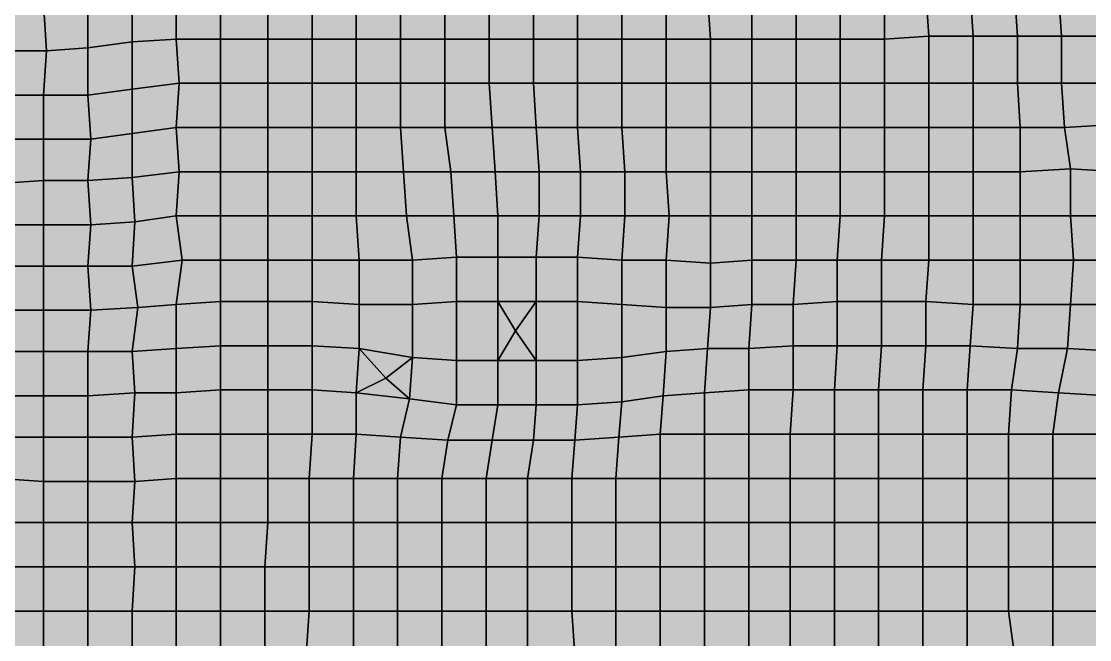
# Model space of a CAD drawing. Header units: metres. Extents: x -7480 to 79269, y -9100 to 45880.
# Drawn here: x 16690 to 23930, y 30386 to 34580 of the extents above; entities that cross this region are included whole.
import ezdxf

# ---------------------------------------------------------------- set-up
doc = ezdxf.new("R2010")
doc.units = ezdxf.units.M
for name, color, linetype in [('COLOR_1', 1, 'Continuous'), ('COLOR_181', 181, 'Continuous'), ('COLOR_3', 3, 'Continuous')]:
    doc.layers.add(name, color=color, linetype=linetype)

msp = doc.modelspace()

# ---------------------------------------------------------------- hatches: boundary and pattern name
at = {"layer": 'COLOR_1'}
for points in [[(16540, 33480), (16560, 33200), (16840, 33200), (16840, 33500)], [(16540, 32920), (16840, 32920), (16840, 33200), (16560, 33200)], [(16520, 32620), (16840, 32620), (16840, 32920), (16540, 32920)], [(16540, 31760), (16840, 31760), (16840, 32040), (16540, 32040)], [(16540, 31480), (16840, 31460), (16840, 31760), (16540, 31760)], [(16540, 31180), (16840, 31180), (16840, 31460), (16540, 31480)], [(16540, 30880), (16840, 30880), (16840, 31180), (16540, 31180)], [(16840, 30880), (17140, 30880), (17140, 31180), (16840, 31180)]]:
    msp.add_hatch(color=256, dxfattribs=at).paths.add_polyline_path(points)
at = {"layer": 'COLOR_181'}
for points in [[(17440, 34440), (17740, 34460), (17740, 34760), (17440, 34740)], [(17740, 34460), (18040, 34460), (18040, 34760), (17740, 34760)], [(18040, 34460), (18360, 34460), (18360, 34760), (18040, 34760)], [(18360, 34460), (18660, 34460), (18660, 34760), (18360, 34760)], [(18660, 34460), (18960, 34460), (18960, 34760), (18660, 34760)], [(18960, 34460), (19260, 34460), (19260, 34760), (18960, 34760)], [(19260, 34460), (19560, 34460), (19560, 34760), (19260, 34760)], [(19560, 34460), (19860, 34460), (19860, 34760), (19560, 34760)], [(19860, 34460), (20160, 34460), (20160, 34760), (19860, 34760)], [(20160, 34460), (20460, 34460), (20460, 34760), (20160, 34760)], [(20460, 34460), (20760, 34460), (20760, 34760), (20460, 34760)], [(20760, 34460), (21060, 34460), (21060, 34760), (20760, 34760)], [(21060, 34460), (21360, 34460), (21340, 34760), (21060, 34760)], [(21340, 34760), (21360, 34460), (21640, 34460), (21640, 34760)], [(21640, 34460), (21940, 34460), (21940, 34760), (21640, 34760)], [(21940, 34460), (22240, 34460), (22240, 34780), (21940, 34760)], [(22240, 34460), (22540, 34460), (22540, 34780), (22240, 34780)], [(22540, 34460), (22840, 34480), (22820, 34780), (22540, 34780)], [(22820, 34780), (22840, 34480), (23140, 34480), (23120, 34780)], [(23120, 34780), (23140, 34480), (23440, 34480), (23420, 34780)], [(23420, 34780), (23440, 34480), (23740, 34480), (23720, 34780)], [(23720, 34780), (23740, 34480), (24040, 34480), (24020, 34780)], [(16540, 34380), (16860, 34380), (16840, 34700), (16540, 34700)], [(16840, 34700), (16860, 34380), (17140, 34400), (17140, 34720)], [(17140, 34400), (17440, 34440), (17440, 34740), (17140, 34720)], [(22540, 34160), (22840, 34160), (22840, 34480), (22540, 34460)], [(22840, 34160), (23140, 34160), (23140, 34480), (22840, 34480)], [(23140, 34160), (23440, 34160), (23440, 34480), (23140, 34480)], [(23440, 34160), (23740, 34160), (23740, 34480), (23440, 34480)], [(23740, 34160), (24040, 34160), (24040, 34480), (23740, 34480)], [(16840, 34080), (17140, 34080), (17140, 34400), (16860, 34380)], [(17140, 34080), (17440, 34120), (17440, 34440), (17140, 34400)], [(17440, 34120), (17760, 34160), (17740, 34460), (17440, 34440)], [(17740, 34460), (17760, 34160), (18040, 34160), (18040, 34460)], [(18040, 34160), (18360, 34160), (18360, 34460), (18040, 34460)], [(18360, 34160), (18660, 34160), (18660, 34460), (18360, 34460)], [(18660, 34160), (18960, 34160), (18960, 34460), (18660, 34460)], [(18960, 34160), (19260, 34160), (19260, 34460), (18960, 34460)], [(19260, 34160), (19560, 34160), (19560, 34460), (19260, 34460)], [(19560, 34160), (19860, 34160), (19860, 34460), (19560, 34460)], [(19860, 34160), (20160, 34160), (20160, 34460), (19860, 34460)], [(20160, 34160), (20460, 34160), (20460, 34460), (20160, 34460)], [(20460, 34160), (20760, 34160), (20760, 34460), (20460, 34460)], [(20760, 34160), (21060, 34160), (21060, 34460), (20760, 34460)], [(21060, 34160), (21360, 34160), (21360, 34460), (21060, 34460)], [(21360, 34160), (21640, 34160), (21640, 34460), (21360, 34460)], [(21640, 34160), (21940, 34160), (21940, 34460), (21640, 34460)], [(21940, 34160), (22240, 34160), (22240, 34460), (21940, 34460)], [(22240, 34160), (22540, 34160), (22540, 34460), (22240, 34460)], [(16540, 34080), (16840, 34080), (16860, 34380), (16540, 34380)], [(17140, 34080), (17160, 33780), (17440, 33820), (17440, 34120)], [(17440, 33820), (17740, 33860), (17760, 34160), (17440, 34120)], [(17740, 33860), (18040, 33860), (18040, 34160), (17760, 34160)], [(18040, 33860), (18360, 33860), (18360, 34160), (18040, 34160)], [(18360, 33860), (18660, 33860), (18660, 34160), (18360, 34160)], [(18660, 33860), (18960, 33860), (18960, 34160), (18660, 34160)], [(18960, 33860), (19260, 33860), (19260, 34160), (18960, 34160)], [(19260, 33860), (19560, 33860), (19560, 34160), (19260, 34160)], [(19560, 33860), (19880, 33860), (19860, 34160), (19560, 34160)], [(19860, 34160), (19880, 33860), (20180, 33860), (20160, 34160)], [(20160, 34160), (20180, 33860), (20460, 33860), (20460, 34160)], [(20460, 33860), (20760, 33860), (20760, 34160), (20460, 34160)], [(20760, 33860), (21060, 33860), (21060, 34160), (20760, 34160)], [(21060, 33860), (21360, 33860), (21360, 34160), (21060, 34160)], [(21360, 33860), (21640, 33860), (21640, 34160), (21360, 34160)], [(21640, 33860), (21940, 33860), (21940, 34160), (21640, 34160)], [(21940, 33860), (22240, 33860), (22240, 34160), (21940, 34160)], [(22240, 33860), (22540, 33860), (22540, 34160), (22240, 34160)], [(22540, 33860), (22840, 33860), (22840, 34160), (22540, 34160)], [(22840, 33860), (23140, 33860), (23140, 34160), (22840, 34160)], [(23140, 33860), (23460, 33860), (23440, 34160), (23140, 34160)], [(23440, 34160), (23460, 33860), (23760, 33860), (23740, 34160)], [(23740, 34160), (23760, 33860), (24100, 33880), (24040, 34160)], [(16540, 33780), (16840, 33780), (16840, 34080), (16540, 34080)], [(16840, 33780), (17160, 33780), (17140, 34080), (16840, 34080)], [(17140, 33500), (17440, 33520), (17440, 33820), (17160, 33780)], [(17440, 33520), (17760, 33560), (17740, 33860), (17440, 33820)], [(17740, 33860), (17760, 33560), (18040, 33560), (18040, 33860)], [(18040, 33560), (18360, 33560), (18360, 33860), (18040, 33860)], [(18360, 33560), (18660, 33560), (18660, 33860), (18360, 33860)], [(18660, 33560), (18960, 33560), (18960, 33860), (18660, 33860)], [(18960, 33560), (19280, 33560), (19260, 33860), (18960, 33860)], [(19260, 33860), (19280, 33560), (19600, 33560), (19560, 33860)], [(19560, 33860), (19600, 33560), (19900, 33560), (19880, 33860)], [(19880, 33860), (19900, 33560), (20200, 33560), (20180, 33860)], [(20180, 33860), (20200, 33560), (20480, 33560), (20460, 33860)], [(20460, 33860), (20480, 33560), (20780, 33560), (20760, 33860)], [(20760, 33860), (20780, 33560), (21060, 33560), (21060, 33860)], [(21060, 33560), (21360, 33560), (21360, 33860), (21060, 33860)], [(21360, 33560), (21640, 33560), (21640, 33860), (21360, 33860)], [(21640, 33560), (21940, 33560), (21940, 33860), (21640, 33860)], [(21940, 33560), (22240, 33560), (22240, 33860), (21940, 33860)], [(22240, 33560), (22540, 33560), (22540, 33860), (22240, 33860)], [(22540, 33560), (22840, 33560), (22840, 33860), (22540, 33860)], [(22840, 33560), (23140, 33560), (23140, 33860), (22840, 33860)], [(23140, 33560), (23460, 33560), (23460, 33860), (23140, 33860)], [(23460, 33560), (23800, 33580), (23760, 33860), (23460, 33860)], [(23760, 33860), (23800, 33580), (24140, 33560), (24100, 33880)], [(16540, 33480), (16840, 33500), (16840, 33780), (16540, 33780)], [(16840, 33500), (17140, 33500), (17160, 33780), (16840, 33780)], [(17440, 33520), (17460, 33220), (17740, 33260), (17760, 33560)], [(17740, 33260), (18040, 33260), (18040, 33560), (17760, 33560)], [(18040, 33260), (18360, 33260), (18360, 33560), (18040, 33560)], [(18360, 33260), (18660, 33260), (18660, 33560), (18360, 33560)], [(18660, 33260), (18960, 33260), (18960, 33560), (18660, 33560)], [(18960, 33260), (19300, 33260), (19280, 33560), (18960, 33560)], [(19280, 33560), (19300, 33260), (19620, 33260), (19600, 33560)], [(19600, 33560), (19620, 33260), (19920, 33260), (19900, 33560)], [(19900, 33560), (19920, 33260), (20200, 33260), (20200, 33560)], [(20200, 33260), (20480, 33260), (20480, 33560), (20200, 33560)], [(20480, 33260), (20780, 33260), (20780, 33560), (20480, 33560)], [(20780, 33260), (21080, 33260), (21060, 33560), (20780, 33560)], [(21060, 33560), (21080, 33260), (21360, 33260), (21360, 33560)], [(21360, 33260), (21640, 33260), (21640, 33560), (21360, 33560)], [(21640, 33260), (21940, 33260), (21940, 33560), (21640, 33560)], [(21940, 33260), (22240, 33260), (22240, 33560), (21940, 33560)], [(22240, 33260), (22540, 33260), (22540, 33560), (22240, 33560)], [(22540, 33260), (22840, 33260), (22840, 33560), (22540, 33560)], [(22840, 33260), (23140, 33260), (23140, 33560), (22840, 33560)], [(23140, 33260), (23460, 33260), (23460, 33560), (23140, 33560)], [(23460, 33260), (23800, 33260), (23800, 33580), (23460, 33560)], [(23800, 33260), (24140, 33260), (24140, 33560), (23800, 33580)], [(16840, 33200), (17160, 33200), (17140, 33500), (16840, 33500)], [(17140, 33500), (17160, 33200), (17460, 33220), (17440, 33520)], [(17440, 32920), (17780, 32960), (17740, 33260), (17460, 33220)], [(17740, 33260), (17780, 32960), (18040, 32960), (18040, 33260)], [(18040, 32960), (18360, 32960), (18360, 33260), (18040, 33260)], [(18360, 32960), (18660, 32960), (18660, 33260), (18360, 33260)], [(18660, 32960), (18980, 32960), (18960, 33260), (18660, 33260)], [(18960, 33260), (18980, 32960), (19340, 32960), (19300, 33260)], [(19300, 33260), (19340, 32960), (19640, 32980), (19620, 33260)], [(19620, 33260), (19640, 32980), (19920, 32980), (19920, 33260)], [(19920, 32980), (20180, 32980), (20200, 33260), (19920, 33260)], [(20180, 32980), (20460, 32980), (20480, 33260), (20200, 33260)], [(20460, 32980), (20760, 32960), (20780, 33260), (20480, 33260)], [(20760, 32960), (21060, 32960), (21080, 33260), (20780, 33260)], [(21060, 32960), (21360, 32940), (21360, 33260), (21080, 33260)], [(21360, 32940), (21640, 32960), (21640, 33260), (21360, 33260)], [(21640, 32960), (21940, 32960), (21940, 33260), (21640, 33260)], [(21940, 32960), (22220, 32960), (22240, 33260), (21940, 33260)], [(22220, 32960), (22520, 32960), (22540, 33260), (22240, 33260)], [(22520, 32960), (22840, 32960), (22840, 33260), (22540, 33260)], [(22840, 32960), (23140, 32960), (23140, 33260), (22840, 33260)], [(23140, 32960), (23460, 32960), (23460, 33260), (23140, 33260)], [(23460, 32960), (23820, 32960), (23800, 33260), (23460, 33260)], [(23800, 33260), (23820, 32960), (24140, 32960), (24140, 33260)], [(16840, 32920), (17140, 32920), (17160, 33200), (16840, 33200)], [(17140, 32920), (17440, 32920), (17460, 33220), (17160, 33200)], [(17440, 32920), (17480, 32640), (17740, 32660), (17780, 32960)], [(17740, 32660), (18040, 32680), (18040, 32960), (17780, 32960)], [(18040, 32680), (18360, 32680), (18360, 32960), (18040, 32960)], [(18360, 32680), (18660, 32680), (18660, 32960), (18360, 32960)], [(18660, 32680), (18980, 32660), (18980, 32960), (18660, 32960)], [(18980, 32660), (19340, 32660), (19340, 32960), (18980, 32960)], [(19340, 32660), (19640, 32680), (19640, 32980), (19340, 32960)], [(19640, 32680), (19920, 32680), (19920, 32980), (19640, 32980)], [(19920, 32680), (20180, 32680), (20180, 32980), (19920, 32980)], [(20180, 32680), (20460, 32680), (20460, 32980), (20180, 32980)], [(20460, 32680), (20760, 32660), (20760, 32960), (20460, 32980)], [(20760, 32660), (21060, 32640), (21060, 32960), (20760, 32960)], [(21060, 32640), (21360, 32640), (21360, 32940), (21060, 32960)], [(21360, 32640), (21640, 32660), (21640, 32960), (21360, 32940)], [(21640, 32660), (21920, 32660), (21940, 32960), (21640, 32960)], [(21920, 32660), (22220, 32680), (22220, 32960), (21940, 32960)], [(22220, 32680), (22520, 32680), (22520, 32960), (22220, 32960)], [(22520, 32680), (22820, 32680), (22840, 32960), (22520, 32960)], [(22820, 32680), (23140, 32660), (23140, 32960), (22840, 32960)], [(23140, 32660), (23460, 32660), (23460, 32960), (23140, 32960)], [(23460, 32660), (23800, 32660), (23820, 32960), (23460, 32960)], [(23800, 32660), (24140, 32660), (24140, 32960), (23820, 32960)], [(16840, 32620), (17160, 32620), (17140, 32920), (16840, 32920)], [(17140, 32920), (17160, 32620), (17480, 32640), (17440, 32920)], [(17440, 32340), (17740, 32360), (17740, 32660), (17480, 32640)], [(17740, 32360), (18040, 32380), (18040, 32680), (17740, 32660)], [(18040, 32380), (18360, 32380), (18360, 32680), (18040, 32680)], [(18360, 32380), (18660, 32380), (18660, 32680), (18360, 32680)], [(18660, 32380), (18980, 32360), (18980, 32660), (18660, 32680)], [(18980, 32360), (19340, 32300), (19340, 32660), (18980, 32660)], [(19340, 32300), (19640, 32280), (19640, 32680), (19340, 32660)], [(19640, 32280), (19920, 32280), (19920, 32680), (19640, 32680)], [(19920, 32280), (20040, 32480), (19920, 32680)], [(19920, 32680), (20040, 32480), (20180, 32680)], [(20040, 32480), (20180, 32280), (20180, 32680)], [(20180, 32280), (20460, 32280), (20460, 32680), (20180, 32680)], [(20460, 32280), (20760, 32300), (20760, 32660), (20460, 32680)], [(20760, 32300), (21060, 32340), (21060, 32640), (20760, 32660)], [(21340, 32360), (21620, 32360), (21640, 32660), (21360, 32640)], [(21620, 32360), (21920, 32380), (21920, 32660), (21640, 32660)], [(21920, 32380), (22220, 32380), (22220, 32680), (21920, 32660)], [(22220, 32380), (22520, 32380), (22520, 32680), (22220, 32680)], [(22520, 32380), (22820, 32380), (22820, 32680), (22520, 32680)], [(22820, 32380), (23120, 32380), (23140, 32660), (22820, 32680)], [(23120, 32380), (23440, 32360), (23460, 32660), (23140, 32660)], [(23440, 32360), (23780, 32360), (23800, 32660), (23460, 32660)], [(23780, 32360), (24140, 32340), (24140, 32660), (23800, 32660)], [(16840, 32340), (17140, 32340), (17160, 32620), (16840, 32620)], [(17140, 32340), (17440, 32340), (17480, 32640), (17160, 32620)], [(21060, 32340), (21340, 32360), (21360, 32640), (21060, 32640)], [(19920, 32280), (20180, 32280), (20040, 32480)], [(17740, 32060), (18040, 32080), (18040, 32380), (17740, 32360)], [(18040, 32080), (18360, 32080), (18360, 32380), (18040, 32380)], [(18360, 32080), (18660, 32080), (18660, 32380), (18360, 32380)], [(18660, 32080), (18960, 32060), (18980, 32360), (18660, 32380)], [(21620, 32080), (21920, 32080), (21920, 32380), (21620, 32360)], [(21920, 32080), (22200, 32080), (22220, 32380), (21920, 32380)], [(22200, 32080), (22500, 32080), (22520, 32380), (22220, 32380)], [(22500, 32080), (22800, 32080), (22820, 32380), (22520, 32380)], [(22800, 32080), (23100, 32080), (23120, 32380), (22820, 32380)], [(23100, 32080), (23400, 32080), (23440, 32360), (23120, 32380)], [(16840, 32040), (17140, 32040), (17140, 32340), (16840, 32340)], [(17140, 32040), (17460, 32060), (17440, 32340), (17140, 32340)], [(17440, 32340), (17460, 32060), (17740, 32060), (17740, 32360)], [(18960, 32060), (19160, 32160), (18980, 32360)], [(18980, 32360), (19160, 32160), (19340, 32300)], [(19160, 32160), (19320, 32020), (19340, 32300)], [(19320, 32020), (19640, 31980), (19640, 32280), (19340, 32300)], [(20460, 31980), (20760, 32000), (20760, 32300), (20460, 32280)], [(20760, 32000), (21040, 32040), (21060, 32340), (20760, 32300)], [(21040, 32040), (21320, 32060), (21340, 32360), (21060, 32340)], [(21320, 32060), (21620, 32080), (21620, 32360), (21340, 32360)], [(23400, 32080), (23720, 32060), (23780, 32360), (23440, 32360)], [(23720, 32060), (24060, 32040), (24140, 32340), (23780, 32360)], [(19640, 31980), (19920, 31980), (19920, 32280), (19640, 32280)], [(19920, 31980), (20180, 31980), (20180, 32280), (19920, 32280)], [(20180, 31980), (20460, 31980), (20460, 32280), (20180, 32280)], [(18960, 32060), (19320, 32020), (19160, 32160)], [(17740, 31780), (18040, 31780), (18040, 32080), (17740, 32060)], [(18040, 31780), (18360, 31780), (18360, 32080), (18040, 32080)], [(18360, 31780), (18660, 31780), (18660, 32080), (18360, 32080)], [(18660, 31780), (18960, 31780), (18960, 32060), (18660, 32080)], [(21320, 31780), (21620, 31780), (21620, 32080), (21320, 32060)], [(21620, 31780), (21900, 31780), (21920, 32080), (21620, 32080)], [(21900, 31780), (22200, 31780), (22200, 32080), (21920, 32080)], [(22200, 31780), (22500, 31780), (22500, 32080), (22200, 32080)], [(22500, 31780), (22800, 31780), (22800, 32080), (22500, 32080)], [(22800, 31780), (23100, 31780), (23100, 32080), (22800, 32080)], [(23100, 31780), (23380, 31780), (23400, 32080), (23100, 32080)], [(23380, 31780), (23680, 31780), (23720, 32060), (23400, 32080)], [(16840, 31760), (17140, 31760), (17140, 32040), (16840, 32040)], [(17140, 31760), (17440, 31760), (17460, 32060), (17140, 32040)], [(17440, 31760), (17740, 31780), (17740, 32060), (17460, 32060)], [(18960, 31780), (19260, 31760), (19320, 32020), (18960, 32060)], [(19260, 31760), (19580, 31740), (19640, 31980), (19320, 32020)], [(20740, 31760), (21020, 31780), (21040, 32040), (20760, 32000)], [(21020, 31780), (21320, 31780), (21320, 32060), (21040, 32040)], [(23680, 31780), (23980, 31780), (24060, 32040), (23720, 32060)], [(19580, 31740), (19880, 31740), (19920, 31980), (19640, 31980)], [(19880, 31740), (20160, 31740), (20180, 31980), (19920, 31980)], [(20160, 31740), (20440, 31740), (20460, 31980), (20180, 31980)], [(20440, 31740), (20740, 31760), (20760, 32000), (20460, 31980)], [(16840, 31460), (17140, 31460), (17140, 31760), (16840, 31760)], [(17140, 31460), (17460, 31460), (17440, 31760), (17140, 31760)], [(17440, 31760), (17460, 31460), (17740, 31480), (17740, 31780)], [(17740, 31480), (18040, 31480), (18040, 31780), (17740, 31780)], [(18040, 31480), (18360, 31480), (18360, 31780), (18040, 31780)], [(18360, 31480), (18640, 31480), (18660, 31780), (18360, 31780)], [(18640, 31480), (18940, 31480), (18960, 31780), (18660, 31780)], [(18940, 31480), (19240, 31480), (19260, 31760), (18960, 31780)], [(19240, 31480), (19540, 31480), (19580, 31740), (19260, 31760)], [(19540, 31480), (19840, 31480), (19880, 31740), (19580, 31740)], [(19840, 31480), (20120, 31480), (20160, 31740), (19880, 31740)], [(20120, 31480), (20420, 31480), (20440, 31740), (20160, 31740)], [(20420, 31480), (20720, 31480), (20740, 31760), (20440, 31740)], [(20720, 31480), (21020, 31480), (21020, 31780), (20740, 31760)], [(21020, 31480), (21320, 31480), (21320, 31780), (21020, 31780)], [(21320, 31480), (21620, 31480), (21620, 31780), (21320, 31780)], [(21620, 31480), (21900, 31480), (21900, 31780), (21620, 31780)], [(21900, 31480), (22200, 31480), (22200, 31780), (21900, 31780)], [(22200, 31480), (22500, 31480), (22500, 31780), (22200, 31780)], [(22500, 31480), (22800, 31480), (22800, 31780), (22500, 31780)], [(22800, 31480), (23100, 31480), (23100, 31780), (22800, 31780)], [(23100, 31480), (23380, 31480), (23380, 31780), (23100, 31780)], [(23380, 31480), (23680, 31480), (23680, 31780), (23380, 31780)], [(23680, 31480), (23980, 31480), (23980, 31780), (23680, 31780)], [(16840, 31180), (17140, 31180), (17140, 31460), (16840, 31460)], [(17140, 31180), (17440, 31180), (17460, 31460), (17140, 31460)], [(17440, 31180), (17740, 31180), (17740, 31480), (17460, 31460)], [(17740, 31180), (18040, 31180), (18040, 31480), (17740, 31480)], [(18040, 31180), (18360, 31180), (18360, 31480), (18040, 31480)], [(18360, 31180), (18640, 31180), (18640, 31480), (18360, 31480)], [(18640, 31180), (18940, 31180), (18940, 31480), (18640, 31480)], [(18940, 31180), (19240, 31180), (19240, 31480), (18940, 31480)], [(19240, 31180), (19540, 31180), (19540, 31480), (19240, 31480)], [(19540, 31180), (19840, 31180), (19840, 31480), (19540, 31480)], [(19840, 31180), (20120, 31180), (20120, 31480), (19840, 31480)], [(20120, 31180), (20420, 31180), (20420, 31480), (20120, 31480)], [(20420, 31180), (20720, 31180), (20720, 31480), (20420, 31480)], [(20720, 31180), (21020, 31180), (21020, 31480), (20720, 31480)], [(21020, 31180), (21320, 31180), (21320, 31480), (21020, 31480)], [(21320, 31180), (21620, 31180), (21620, 31480), (21320, 31480)], [(21620, 31180), (21900, 31180), (21900, 31480), (21620, 31480)], [(21900, 31180), (22200, 31180), (22200, 31480), (21900, 31480)], [(22200, 31180), (22500, 31180), (22500, 31480), (22200, 31480)], [(22500, 31180), (22800, 31180), (22800, 31480), (22500, 31480)], [(22800, 31180), (23100, 31180), (23100, 31480), (22800, 31480)], [(23100, 31180), (23380, 31180), (23380, 31480), (23100, 31480)], [(23380, 31180), (23680, 31180), (23680, 31480), (23380, 31480)], [(23680, 31180), (23980, 31180), (23980, 31480), (23680, 31480)], [(17140, 30880), (17460, 30880), (17440, 31180), (17140, 31180)], [(17440, 31180), (17460, 30880), (17740, 30880), (17740, 31180)], [(17740, 30880), (18040, 30880), (18040, 31180), (17740, 31180)], [(18040, 30880), (18340, 30880), (18360, 31180), (18040, 31180)], [(18340, 30880), (18640, 30880), (18640, 31180), (18360, 31180)], [(18640, 30880), (18940, 30880), (18940, 31180), (18640, 31180)], [(18940, 30880), (19240, 30880), (19240, 31180), (18940, 31180)], [(19240, 30880), (19540, 30880), (19540, 31180), (19240, 31180)], [(19540, 30880), (19840, 30880), (19840, 31180), (19540, 31180)], [(19840, 30880), (20120, 30880), (20120, 31180), (19840, 31180)], [(20120, 30880), (20420, 30880), (20420, 31180), (20120, 31180)], [(20420, 30880), (20720, 30880), (20720, 31180), (20420, 31180)], [(20720, 30880), (21020, 30880), (21020, 31180), (20720, 31180)], [(21020, 30880), (21320, 30880), (21320, 31180), (21020, 31180)], [(21320, 30880), (21620, 30880), (21620, 31180), (21320, 31180)], [(21620, 30880), (21900, 30880), (21900, 31180), (21620, 31180)], [(21900, 30880), (22200, 30880), (22200, 31180), (21900, 31180)], [(22200, 30880), (22500, 30880), (22500, 31180), (22200, 31180)], [(22500, 30880), (22800, 30880), (22800, 31180), (22500, 31180)], [(22800, 30880), (23100, 30880), (23100, 31180), (22800, 31180)], [(23100, 30880), (23380, 30880), (23380, 31180), (23100, 31180)], [(23380, 30880), (23680, 30880), (23680, 31180), (23380, 31180)], [(23680, 30880), (23980, 30880), (23980, 31180), (23680, 31180)], [(16540, 30580), (16840, 30580), (16840, 30880), (16540, 30880)], [(16840, 30580), (17140, 30580), (17140, 30880), (16840, 30880)], [(17140, 30580), (17440, 30580), (17460, 30880), (17140, 30880)], [(17440, 30580), (17740, 30580), (17740, 30880), (17460, 30880)], [(17740, 30580), (18040, 30580), (18040, 30880), (17740, 30880)], [(18040, 30580), (18340, 30580), (18340, 30880), (18040, 30880)], [(18340, 30580), (18640, 30580), (18640, 30880), (18340, 30880)], [(18640, 30580), (18940, 30580), (18940, 30880), (18640, 30880)], [(18940, 30580), (19240, 30580), (19240, 30880), (18940, 30880)], [(19240, 30580), (19540, 30580), (19540, 30880), (19240, 30880)], [(19540, 30580), (19840, 30580), (19840, 30880), (19540, 30880)], [(19840, 30580), (20120, 30580), (20120, 30880), (19840, 30880)], [(20120, 30580), (20420, 30580), (20420, 30880), (20120, 30880)], [(20420, 30580), (20720, 30580), (20720, 30880), (20420, 30880)], [(20720, 30580), (21020, 30580), (21020, 30880), (20720, 30880)], [(21020, 30580), (21320, 30580), (21320, 30880), (21020, 30880)], [(21320, 30580), (21620, 30580), (21620, 30880), (21320, 30880)], [(21620, 30580), (21900, 30580), (21900, 30880), (21620, 30880)], [(21900, 30580), (22200, 30580), (22200, 30880), (21900, 30880)], [(22200, 30580), (22500, 30580), (22500, 30880), (22200, 30880)], [(22500, 30580), (22800, 30580), (22800, 30880), (22500, 30880)], [(22800, 30580), (23100, 30580), (23100, 30880), (22800, 30880)], [(23100, 30580), (23380, 30580), (23380, 30880), (23100, 30880)], [(23380, 30580), (23680, 30580), (23680, 30880), (23380, 30880)], [(23680, 30580), (23980, 30580), (23980, 30880), (23680, 30880)], [(16540, 30280), (16840, 30280), (16840, 30580), (16540, 30580)], [(16840, 30280), (17140, 30280), (17140, 30580), (16840, 30580)], [(17140, 30280), (17440, 30280), (17440, 30580), (17140, 30580)], [(17440, 30280), (17740, 30280), (17740, 30580), (17440, 30580)], [(17740, 30280), (18040, 30280), (18040, 30580), (17740, 30580)], [(18040, 30280), (18340, 30280), (18340, 30580), (18040, 30580)], [(18340, 30280), (18620, 30280), (18640, 30580), (18340, 30580)], [(18620, 30280), (18940, 30280), (18940, 30580), (18640, 30580)], [(18940, 30280), (19240, 30280), (19240, 30580), (18940, 30580)], [(19240, 30280), (19540, 30280), (19540, 30580), (19240, 30580)], [(19540, 30280), (19840, 30280), (19840, 30580), (19540, 30580)], [(19840, 30280), (20120, 30280), (20120, 30580), (19840, 30580)], [(20120, 30280), (20440, 30280), (20420, 30580), (20120, 30580)], [(20420, 30580), (20440, 30280), (20720, 30280), (20720, 30580)], [(20720, 30280), (21020, 30280), (21020, 30580), (20720, 30580)], [(21020, 30280), (21320, 30280), (21320, 30580), (21020, 30580)], [(21320, 30280), (21620, 30280), (21620, 30580), (21320, 30580)], [(21620, 30280), (21900, 30280), (21900, 30580), (21620, 30580)], [(21900, 30280), (22200, 30280), (22200, 30580), (21900, 30580)], [(22200, 30280), (22500, 30280), (22500, 30580), (22200, 30580)], [(22500, 30280), (22800, 30280), (22800, 30580), (22500, 30580)], [(22800, 30280), (23100, 30280), (23100, 30580), (22800, 30580)], [(23100, 30280), (23420, 30280), (23380, 30580), (23100, 30580)], [(23380, 30580), (23420, 30280), (23680, 30280), (23680, 30580)], [(23680, 30280), (23980, 30280), (23980, 30580), (23680, 30580)]]:
    msp.add_hatch(color=256, dxfattribs=at).paths.add_polyline_path(points)
at = {"layer": 'COLOR_3'}
for points in [[(16520, 32340), (16840, 32340), (16840, 32620), (16520, 32620)], [(16520, 32340), (16540, 32040), (16840, 32040), (16840, 32340)]]:
    msp.add_hatch(color=256, dxfattribs=at).paths.add_polyline_path(points)

# ---------------------------------------------------------------- linework, layer by layer
at = {"layer": 'COLOR_1'}
for points in [[(16540, 33480), (16560, 33200), (16840, 33200), (16840, 33500)], [(16540, 32920), (16840, 32920), (16840, 33200), (16560, 33200)], [(16520, 32620), (16840, 32620), (16840, 32920), (16540, 32920)], [(16540, 31760), (16840, 31760), (16840, 32040), (16540, 32040)], [(16540, 31480), (16840, 31460), (16840, 31760), (16540, 31760)], [(16540, 31180), (16840, 31180), (16840, 31460), (16540, 31480)], [(16540, 30880), (16840, 30880), (16840, 31180), (16540, 31180)], [(16840, 30880), (17140, 30880), (17140, 31180), (16840, 31180)]]:
    msp.add_lwpolyline(points, close=True, dxfattribs=at)
at = {"layer": 'COLOR_181'}
for points in [[(17440, 34440), (17740, 34460), (17740, 34760), (17440, 34740)], [(17740, 34460), (18040, 34460), (18040, 34760), (17740, 34760)], [(18040, 34460), (18360, 34460), (18360, 34760), (18040, 34760)], [(18360, 34460), (18660, 34460), (18660, 34760), (18360, 34760)], [(18660, 34460), (18960, 34460), (18960, 34760), (18660, 34760)], [(18960, 34460), (19260, 34460), (19260, 34760), (18960, 34760)], [(19260, 34460), (19560, 34460), (19560, 34760), (19260, 34760)], [(19560, 34460), (19860, 34460), (19860, 34760), (19560, 34760)], [(19860, 34460), (20160, 34460), (20160, 34760), (19860, 34760)], [(20160, 34460), (20460, 34460), (20460, 34760), (20160, 34760)], [(20460, 34460), (20760, 34460), (20760, 34760), (20460, 34760)], [(20760, 34460), (21060, 34460), (21060, 34760), (20760, 34760)], [(21060, 34460), (21360, 34460), (21340, 34760), (21060, 34760)], [(21340, 34760), (21360, 34460), (21640, 34460), (21640, 34760)], [(21640, 34460), (21940, 34460), (21940, 34760), (21640, 34760)], [(21940, 34460), (22240, 34460), (22240, 34780), (21940, 34760)], [(22240, 34460), (22540, 34460), (22540, 34780), (22240, 34780)], [(22540, 34460), (22840, 34480), (22820, 34780), (22540, 34780)], [(22820, 34780), (22840, 34480), (23140, 34480), (23120, 34780)], [(23120, 34780), (23140, 34480), (23440, 34480), (23420, 34780)], [(23420, 34780), (23440, 34480), (23740, 34480), (23720, 34780)], [(23720, 34780), (23740, 34480), (24040, 34480), (24020, 34780)], [(16540, 34380), (16860, 34380), (16840, 34700), (16540, 34700)], [(16840, 34700), (16860, 34380), (17140, 34400), (17140, 34720)], [(17140, 34400), (17440, 34440), (17440, 34740), (17140, 34720)], [(22540, 34160), (22840, 34160), (22840, 34480), (22540, 34460)], [(22840, 34160), (23140, 34160), (23140, 34480), (22840, 34480)], [(23140, 34160), (23440, 34160), (23440, 34480), (23140, 34480)], [(23440, 34160), (23740, 34160), (23740, 34480), (23440, 34480)], [(23740, 34160), (24040, 34160), (24040, 34480), (23740, 34480)], [(16840, 34080), (17140, 34080), (17140, 34400), (16860, 34380)], [(17140, 34080), (17440, 34120), (17440, 34440), (17140, 34400)], [(17440, 34120), (17760, 34160), (17740, 34460), (17440, 34440)], [(17740, 34460), (17760, 34160), (18040, 34160), (18040, 34460)], [(18040, 34160), (18360, 34160), (18360, 34460), (18040, 34460)], [(18360, 34160), (18660, 34160), (18660, 34460), (18360, 34460)], [(18660, 34160), (18960, 34160), (18960, 34460), (18660, 34460)], [(18960, 34160), (19260, 34160), (19260, 34460), (18960, 34460)], [(19260, 34160), (19560, 34160), (19560, 34460), (19260, 34460)], [(19560, 34160), (19860, 34160), (19860, 34460), (19560, 34460)], [(19860, 34160), (20160, 34160), (20160, 34460), (19860, 34460)], [(20160, 34160), (20460, 34160), (20460, 34460), (20160, 34460)], [(20460, 34160), (20760, 34160), (20760, 34460), (20460, 34460)], [(20760, 34160), (21060, 34160), (21060, 34460), (20760, 34460)], [(21060, 34160), (21360, 34160), (21360, 34460), (21060, 34460)], [(21360, 34160), (21640, 34160), (21640, 34460), (21360, 34460)], [(21640, 34160), (21940, 34160), (21940, 34460), (21640, 34460)], [(21940, 34160), (22240, 34160), (22240, 34460), (21940, 34460)], [(22240, 34160), (22540, 34160), (22540, 34460), (22240, 34460)], [(16540, 34080), (16840, 34080), (16860, 34380), (16540, 34380)], [(17140, 34080), (17160, 33780), (17440, 33820), (17440, 34120)], [(17440, 33820), (17740, 33860), (17760, 34160), (17440, 34120)], [(17740, 33860), (18040, 33860), (18040, 34160), (17760, 34160)], [(18040, 33860), (18360, 33860), (18360, 34160), (18040, 34160)], [(18360, 33860), (18660, 33860), (18660, 34160), (18360, 34160)], [(18660, 33860), (18960, 33860), (18960, 34160), (18660, 34160)], [(18960, 33860), (19260, 33860), (19260, 34160), (18960, 34160)], [(19260, 33860), (19560, 33860), (19560, 34160), (19260, 34160)], [(19560, 33860), (19880, 33860), (19860, 34160), (19560, 34160)], [(19860, 34160), (19880, 33860), (20180, 33860), (20160, 34160)], [(20160, 34160), (20180, 33860), (20460, 33860), (20460, 34160)], [(20460, 33860), (20760, 33860), (20760, 34160), (20460, 34160)], [(20760, 33860), (21060, 33860), (21060, 34160), (20760, 34160)], [(21060, 33860), (21360, 33860), (21360, 34160), (21060, 34160)], [(21360, 33860), (21640, 33860), (21640, 34160), (21360, 34160)], [(21640, 33860), (21940, 33860), (21940, 34160), (21640, 34160)], [(21940, 33860), (22240, 33860), (22240, 34160), (21940, 34160)], [(22240, 33860), (22540, 33860), (22540, 34160), (22240, 34160)], [(22540, 33860), (22840, 33860), (22840, 34160), (22540, 34160)], [(22840, 33860), (23140, 33860), (23140, 34160), (22840, 34160)], [(23140, 33860), (23460, 33860), (23440, 34160), (23140, 34160)], [(23440, 34160), (23460, 33860), (23760, 33860), (23740, 34160)], [(23740, 34160), (23760, 33860), (24100, 33880), (24040, 34160)], [(16540, 33780), (16840, 33780), (16840, 34080), (16540, 34080)], [(16840, 33780), (17160, 33780), (17140, 34080), (16840, 34080)], [(17140, 33500), (17440, 33520), (17440, 33820), (17160, 33780)], [(17440, 33520), (17760, 33560), (17740, 33860), (17440, 33820)], [(17740, 33860), (17760, 33560), (18040, 33560), (18040, 33860)], [(18040, 33560), (18360, 33560), (18360, 33860), (18040, 33860)], [(18360, 33560), (18660, 33560), (18660, 33860), (18360, 33860)], [(18660, 33560), (18960, 33560), (18960, 33860), (18660, 33860)], [(18960, 33560), (19280, 33560), (19260, 33860), (18960, 33860)], [(19260, 33860), (19280, 33560), (19600, 33560), (19560, 33860)], [(19560, 33860), (19600, 33560), (19900, 33560), (19880, 33860)], [(19880, 33860), (19900, 33560), (20200, 33560), (20180, 33860)], [(20180, 33860), (20200, 33560), (20480, 33560), (20460, 33860)], [(20460, 33860), (20480, 33560), (20780, 33560), (20760, 33860)], [(20760, 33860), (20780, 33560), (21060, 33560), (21060, 33860)], [(21060, 33560), (21360, 33560), (21360, 33860), (21060, 33860)], [(21360, 33560), (21640, 33560), (21640, 33860), (21360, 33860)], [(21640, 33560), (21940, 33560), (21940, 33860), (21640, 33860)], [(21940, 33560), (22240, 33560), (22240, 33860), (21940, 33860)], [(22240, 33560), (22540, 33560), (22540, 33860), (22240, 33860)], [(22540, 33560), (22840, 33560), (22840, 33860), (22540, 33860)], [(22840, 33560), (23140, 33560), (23140, 33860), (22840, 33860)], [(23140, 33560), (23460, 33560), (23460, 33860), (23140, 33860)], [(23460, 33560), (23800, 33580), (23760, 33860), (23460, 33860)], [(23760, 33860), (23800, 33580), (24140, 33560), (24100, 33880)], [(16540, 33480), (16840, 33500), (16840, 33780), (16540, 33780)], [(16840, 33500), (17140, 33500), (17160, 33780), (16840, 33780)], [(17440, 33520), (17460, 33220), (17740, 33260), (17760, 33560)], [(17740, 33260), (18040, 33260), (18040, 33560), (17760, 33560)], [(18040, 33260), (18360, 33260), (18360, 33560), (18040, 33560)], [(18360, 33260), (18660, 33260), (18660, 33560), (18360, 33560)], [(18660, 33260), (18960, 33260), (18960, 33560), (18660, 33560)], [(18960, 33260), (19300, 33260), (19280, 33560), (18960, 33560)], [(19280, 33560), (19300, 33260), (19620, 33260), (19600, 33560)], [(19600, 33560), (19620, 33260), (19920, 33260), (19900, 33560)], [(19900, 33560), (19920, 33260), (20200, 33260), (20200, 33560)], [(20200, 33260), (20480, 33260), (20480, 33560), (20200, 33560)], [(20480, 33260), (20780, 33260), (20780, 33560), (20480, 33560)], [(20780, 33260), (21080, 33260), (21060, 33560), (20780, 33560)], [(21060, 33560), (21080, 33260), (21360, 33260), (21360, 33560)], [(21360, 33260), (21640, 33260), (21640, 33560), (21360, 33560)], [(21640, 33260), (21940, 33260), (21940, 33560), (21640, 33560)], [(21940, 33260), (22240, 33260), (22240, 33560), (21940, 33560)], [(22240, 33260), (22540, 33260), (22540, 33560), (22240, 33560)], [(22540, 33260), (22840, 33260), (22840, 33560), (22540, 33560)], [(22840, 33260), (23140, 33260), (23140, 33560), (22840, 33560)], [(23140, 33260), (23460, 33260), (23460, 33560), (23140, 33560)], [(23460, 33260), (23800, 33260), (23800, 33580), (23460, 33560)], [(23800, 33260), (24140, 33260), (24140, 33560), (23800, 33580)], [(16840, 33200), (17160, 33200), (17140, 33500), (16840, 33500)], [(17140, 33500), (17160, 33200), (17460, 33220), (17440, 33520)], [(17440, 32920), (17780, 32960), (17740, 33260), (17460, 33220)], [(17740, 33260), (17780, 32960), (18040, 32960), (18040, 33260)], [(18040, 32960), (18360, 32960), (18360, 33260), (18040, 33260)], [(18360, 32960), (18660, 32960), (18660, 33260), (18360, 33260)], [(18660, 32960), (18980, 32960), (18960, 33260), (18660, 33260)], [(18960, 33260), (18980, 32960), (19340, 32960), (19300, 33260)], [(19300, 33260), (19340, 32960), (19640, 32980), (19620, 33260)], [(19620, 33260), (19640, 32980), (19920, 32980), (19920, 33260)], [(19920, 32980), (20180, 32980), (20200, 33260), (19920, 33260)], [(20180, 32980), (20460, 32980), (20480, 33260), (20200, 33260)], [(20460, 32980), (20760, 32960), (20780, 33260), (20480, 33260)], [(20760, 32960), (21060, 32960), (21080, 33260), (20780, 33260)], [(21060, 32960), (21360, 32940), (21360, 33260), (21080, 33260)], [(21360, 32940), (21640, 32960), (21640, 33260), (21360, 33260)], [(21640, 32960), (21940, 32960), (21940, 33260), (21640, 33260)], [(21940, 32960), (22220, 32960), (22240, 33260), (21940, 33260)], [(22220, 32960), (22520, 32960), (22540, 33260), (22240, 33260)], [(22520, 32960), (22840, 32960), (22840, 33260), (22540, 33260)], [(22840, 32960), (23140, 32960), (23140, 33260), (22840, 33260)], [(23140, 32960), (23460, 32960), (23460, 33260), (23140, 33260)], [(23460, 32960), (23820, 32960), (23800, 33260), (23460, 33260)], [(23800, 33260), (23820, 32960), (24140, 32960), (24140, 33260)], [(16840, 32920), (17140, 32920), (17160, 33200), (16840, 33200)], [(17140, 32920), (17440, 32920), (17460, 33220), (17160, 33200)], [(17440, 32920), (17480, 32640), (17740, 32660), (17780, 32960)], [(17740, 32660), (18040, 32680), (18040, 32960), (17780, 32960)], [(18040, 32680), (18360, 32680), (18360, 32960), (18040, 32960)], [(18360, 32680), (18660, 32680), (18660, 32960), (18360, 32960)], [(18660, 32680), (18980, 32660), (18980, 32960), (18660, 32960)], [(18980, 32660), (19340, 32660), (19340, 32960), (18980, 32960)], [(19340, 32660), (19640, 32680), (19640, 32980), (19340, 32960)], [(19640, 32680), (19920, 32680), (19920, 32980), (19640, 32980)], [(19920, 32680), (20180, 32680), (20180, 32980), (19920, 32980)], [(20180, 32680), (20460, 32680), (20460, 32980), (20180, 32980)], [(20460, 32680), (20760, 32660), (20760, 32960), (20460, 32980)], [(20760, 32660), (21060, 32640), (21060, 32960), (20760, 32960)], [(21060, 32640), (21360, 32640), (21360, 32940), (21060, 32960)], [(21360, 32640), (21640, 32660), (21640, 32960), (21360, 32940)], [(21640, 32660), (21920, 32660), (21940, 32960), (21640, 32960)], [(21920, 32660), (22220, 32680), (22220, 32960), (21940, 32960)], [(22220, 32680), (22520, 32680), (22520, 32960), (22220, 32960)], [(22520, 32680), (22820, 32680), (22840, 32960), (22520, 32960)], [(22820, 32680), (23140, 32660), (23140, 32960), (22840, 32960)], [(23140, 32660), (23460, 32660), (23460, 32960), (23140, 32960)], [(23460, 32660), (23800, 32660), (23820, 32960), (23460, 32960)], [(23800, 32660), (24140, 32660), (24140, 32960), (23820, 32960)], [(16840, 32620), (17160, 32620), (17140, 32920), (16840, 32920)], [(17140, 32920), (17160, 32620), (17480, 32640), (17440, 32920)], [(17440, 32340), (17740, 32360), (17740, 32660), (17480, 32640)], [(17740, 32360), (18040, 32380), (18040, 32680), (17740, 32660)], [(18040, 32380), (18360, 32380), (18360, 32680), (18040, 32680)], [(18360, 32380), (18660, 32380), (18660, 32680), (18360, 32680)], [(18660, 32380), (18980, 32360), (18980, 32660), (18660, 32680)], [(18980, 32360), (19340, 32300), (19340, 32660), (18980, 32660)], [(19340, 32300), (19640, 32280), (19640, 32680), (19340, 32660)], [(19640, 32280), (19920, 32280), (19920, 32680), (19640, 32680)], [(19920, 32280), (20040, 32480), (19920, 32680)], [(19920, 32680), (20040, 32480), (20180, 32680)], [(20040, 32480), (20180, 32280), (20180, 32680)], [(20180, 32280), (20460, 32280), (20460, 32680), (20180, 32680)], [(20460, 32280), (20760, 32300), (20760, 32660), (20460, 32680)], [(20760, 32300), (21060, 32340), (21060, 32640), (20760, 32660)], [(21340, 32360), (21620, 32360), (21640, 32660), (21360, 32640)], [(21620, 32360), (21920, 32380), (21920, 32660), (21640, 32660)], [(21920, 32380), (22220, 32380), (22220, 32680), (21920, 32660)], [(22220, 32380), (22520, 32380), (22520, 32680), (22220, 32680)], [(22520, 32380), (22820, 32380), (22820, 32680), (22520, 32680)], [(22820, 32380), (23120, 32380), (23140, 32660), (22820, 32680)], [(23120, 32380), (23440, 32360), (23460, 32660), (23140, 32660)], [(23440, 32360), (23780, 32360), (23800, 32660), (23460, 32660)], [(23780, 32360), (24140, 32340), (24140, 32660), (23800, 32660)], [(16840, 32340), (17140, 32340), (17160, 32620), (16840, 32620)], [(17140, 32340), (17440, 32340), (17480, 32640), (17160, 32620)], [(21060, 32340), (21340, 32360), (21360, 32640), (21060, 32640)], [(19920, 32280), (20180, 32280), (20040, 32480)], [(17740, 32060), (18040, 32080), (18040, 32380), (17740, 32360)], [(18040, 32080), (18360, 32080), (18360, 32380), (18040, 32380)], [(18360, 32080), (18660, 32080), (18660, 32380), (18360, 32380)], [(18660, 32080), (18960, 32060), (18980, 32360), (18660, 32380)], [(21620, 32080), (21920, 32080), (21920, 32380), (21620, 32360)], [(21920, 32080), (22200, 32080), (22220, 32380), (21920, 32380)], [(22200, 32080), (22500, 32080), (22520, 32380), (22220, 32380)], [(22500, 32080), (22800, 32080), (22820, 32380), (22520, 32380)], [(22800, 32080), (23100, 32080), (23120, 32380), (22820, 32380)], [(23100, 32080), (23400, 32080), (23440, 32360), (23120, 32380)], [(16840, 32040), (17140, 32040), (17140, 32340), (16840, 32340)], [(17140, 32040), (17460, 32060), (17440, 32340), (17140, 32340)], [(17440, 32340), (17460, 32060), (17740, 32060), (17740, 32360)], [(18960, 32060), (19160, 32160), (18980, 32360)], [(18980, 32360), (19160, 32160), (19340, 32300)], [(19160, 32160), (19320, 32020), (19340, 32300)], [(19320, 32020), (19640, 31980), (19640, 32280), (19340, 32300)], [(20460, 31980), (20760, 32000), (20760, 32300), (20460, 32280)], [(20760, 32000), (21040, 32040), (21060, 32340), (20760, 32300)], [(21040, 32040), (21320, 32060), (21340, 32360), (21060, 32340)], [(21320, 32060), (21620, 32080), (21620, 32360), (21340, 32360)], [(23400, 32080), (23720, 32060), (23780, 32360), (23440, 32360)], [(23720, 32060), (24060, 32040), (24140, 32340), (23780, 32360)], [(19640, 31980), (19920, 31980), (19920, 32280), (19640, 32280)], [(19920, 31980), (20180, 31980), (20180, 32280), (19920, 32280)], [(20180, 31980), (20460, 31980), (20460, 32280), (20180, 32280)], [(18960, 32060), (19320, 32020), (19160, 32160)], [(17740, 31780), (18040, 31780), (18040, 32080), (17740, 32060)], [(18040, 31780), (18360, 31780), (18360, 32080), (18040, 32080)], [(18360, 31780), (18660, 31780), (18660, 32080), (18360, 32080)], [(18660, 31780), (18960, 31780), (18960, 32060), (18660, 32080)], [(21320, 31780), (21620, 31780), (21620, 32080), (21320, 32060)], [(21620, 31780), (21900, 31780), (21920, 32080), (21620, 32080)], [(21900, 31780), (22200, 31780), (22200, 32080), (21920, 32080)], [(22200, 31780), (22500, 31780), (22500, 32080), (22200, 32080)], [(22500, 31780), (22800, 31780), (22800, 32080), (22500, 32080)], [(22800, 31780), (23100, 31780), (23100, 32080), (22800, 32080)], [(23100, 31780), (23380, 31780), (23400, 32080), (23100, 32080)], [(23380, 31780), (23680, 31780), (23720, 32060), (23400, 32080)], [(16840, 31760), (17140, 31760), (17140, 32040), (16840, 32040)], [(17140, 31760), (17440, 31760), (17460, 32060), (17140, 32040)], [(17440, 31760), (17740, 31780), (17740, 32060), (17460, 32060)], [(18960, 31780), (19260, 31760), (19320, 32020), (18960, 32060)], [(19260, 31760), (19580, 31740), (19640, 31980), (19320, 32020)], [(20740, 31760), (21020, 31780), (21040, 32040), (20760, 32000)], [(21020, 31780), (21320, 31780), (21320, 32060), (21040, 32040)], [(23680, 31780), (23980, 31780), (24060, 32040), (23720, 32060)], [(19580, 31740), (19880, 31740), (19920, 31980), (19640, 31980)], [(19880, 31740), (20160, 31740), (20180, 31980), (19920, 31980)], [(20160, 31740), (20440, 31740), (20460, 31980), (20180, 31980)], [(20440, 31740), (20740, 31760), (20760, 32000), (20460, 31980)], [(16840, 31460), (17140, 31460), (17140, 31760), (16840, 31760)], [(17140, 31460), (17460, 31460), (17440, 31760), (17140, 31760)], [(17440, 31760), (17460, 31460), (17740, 31480), (17740, 31780)], [(17740, 31480), (18040, 31480), (18040, 31780), (17740, 31780)], [(18040, 31480), (18360, 31480), (18360, 31780), (18040, 31780)], [(18360, 31480), (18640, 31480), (18660, 31780), (18360, 31780)], [(18640, 31480), (18940, 31480), (18960, 31780), (18660, 31780)], [(18940, 31480), (19240, 31480), (19260, 31760), (18960, 31780)], [(19240, 31480), (19540, 31480), (19580, 31740), (19260, 31760)], [(19540, 31480), (19840, 31480), (19880, 31740), (19580, 31740)], [(19840, 31480), (20120, 31480), (20160, 31740), (19880, 31740)], [(20120, 31480), (20420, 31480), (20440, 31740), (20160, 31740)], [(20420, 31480), (20720, 31480), (20740, 31760), (20440, 31740)], [(20720, 31480), (21020, 31480), (21020, 31780), (20740, 31760)], [(21020, 31480), (21320, 31480), (21320, 31780), (21020, 31780)], [(21320, 31480), (21620, 31480), (21620, 31780), (21320, 31780)], [(21620, 31480), (21900, 31480), (21900, 31780), (21620, 31780)], [(21900, 31480), (22200, 31480), (22200, 31780), (21900, 31780)], [(22200, 31480), (22500, 31480), (22500, 31780), (22200, 31780)], [(22500, 31480), (22800, 31480), (22800, 31780), (22500, 31780)], [(22800, 31480), (23100, 31480), (23100, 31780), (22800, 31780)], [(23100, 31480), (23380, 31480), (23380, 31780), (23100, 31780)], [(23380, 31480), (23680, 31480), (23680, 31780), (23380, 31780)], [(23680, 31480), (23980, 31480), (23980, 31780), (23680, 31780)], [(16840, 31180), (17140, 31180), (17140, 31460), (16840, 31460)], [(17140, 31180), (17440, 31180), (17460, 31460), (17140, 31460)], [(17440, 31180), (17740, 31180), (17740, 31480), (17460, 31460)], [(17740, 31180), (18040, 31180), (18040, 31480), (17740, 31480)], [(18040, 31180), (18360, 31180), (18360, 31480), (18040, 31480)], [(18360, 31180), (18640, 31180), (18640, 31480), (18360, 31480)], [(18640, 31180), (18940, 31180), (18940, 31480), (18640, 31480)], [(18940, 31180), (19240, 31180), (19240, 31480), (18940, 31480)], [(19240, 31180), (19540, 31180), (19540, 31480), (19240, 31480)], [(19540, 31180), (19840, 31180), (19840, 31480), (19540, 31480)], [(19840, 31180), (20120, 31180), (20120, 31480), (19840, 31480)], [(20120, 31180), (20420, 31180), (20420, 31480), (20120, 31480)], [(20420, 31180), (20720, 31180), (20720, 31480), (20420, 31480)], [(20720, 31180), (21020, 31180), (21020, 31480), (20720, 31480)], [(21020, 31180), (21320, 31180), (21320, 31480), (21020, 31480)], [(21320, 31180), (21620, 31180), (21620, 31480), (21320, 31480)], [(21620, 31180), (21900, 31180), (21900, 31480), (21620, 31480)], [(21900, 31180), (22200, 31180), (22200, 31480), (21900, 31480)], [(22200, 31180), (22500, 31180), (22500, 31480), (22200, 31480)], [(22500, 31180), (22800, 31180), (22800, 31480), (22500, 31480)], [(22800, 31180), (23100, 31180), (23100, 31480), (22800, 31480)], [(23100, 31180), (23380, 31180), (23380, 31480), (23100, 31480)], [(23380, 31180), (23680, 31180), (23680, 31480), (23380, 31480)], [(23680, 31180), (23980, 31180), (23980, 31480), (23680, 31480)], [(17140, 30880), (17460, 30880), (17440, 31180), (17140, 31180)], [(17440, 31180), (17460, 30880), (17740, 30880), (17740, 31180)], [(17740, 30880), (18040, 30880), (18040, 31180), (17740, 31180)], [(18040, 30880), (18340, 30880), (18360, 31180), (18040, 31180)], [(18340, 30880), (18640, 30880), (18640, 31180), (18360, 31180)], [(18640, 30880), (18940, 30880), (18940, 31180), (18640, 31180)], [(18940, 30880), (19240, 30880), (19240, 31180), (18940, 31180)], [(19240, 30880), (19540, 30880), (19540, 31180), (19240, 31180)], [(19540, 30880), (19840, 30880), (19840, 31180), (19540, 31180)], [(19840, 30880), (20120, 30880), (20120, 31180), (19840, 31180)], [(20120, 30880), (20420, 30880), (20420, 31180), (20120, 31180)], [(20420, 30880), (20720, 30880), (20720, 31180), (20420, 31180)], [(20720, 30880), (21020, 30880), (21020, 31180), (20720, 31180)], [(21020, 30880), (21320, 30880), (21320, 31180), (21020, 31180)], [(21320, 30880), (21620, 30880), (21620, 31180), (21320, 31180)], [(21620, 30880), (21900, 30880), (21900, 31180), (21620, 31180)], [(21900, 30880), (22200, 30880), (22200, 31180), (21900, 31180)], [(22200, 30880), (22500, 30880), (22500, 31180), (22200, 31180)], [(22500, 30880), (22800, 30880), (22800, 31180), (22500, 31180)], [(22800, 30880), (23100, 30880), (23100, 31180), (22800, 31180)], [(23100, 30880), (23380, 30880), (23380, 31180), (23100, 31180)], [(23380, 30880), (23680, 30880), (23680, 31180), (23380, 31180)], [(23680, 30880), (23980, 30880), (23980, 31180), (23680, 31180)], [(16540, 30580), (16840, 30580), (16840, 30880), (16540, 30880)], [(16840, 30580), (17140, 30580), (17140, 30880), (16840, 30880)], [(17140, 30580), (17440, 30580), (17460, 30880), (17140, 30880)], [(17440, 30580), (17740, 30580), (17740, 30880), (17460, 30880)], [(17740, 30580), (18040, 30580), (18040, 30880), (17740, 30880)], [(18040, 30580), (18340, 30580), (18340, 30880), (18040, 30880)], [(18340, 30580), (18640, 30580), (18640, 30880), (18340, 30880)], [(18640, 30580), (18940, 30580), (18940, 30880), (18640, 30880)], [(18940, 30580), (19240, 30580), (19240, 30880), (18940, 30880)], [(19240, 30580), (19540, 30580), (19540, 30880), (19240, 30880)], [(19540, 30580), (19840, 30580), (19840, 30880), (19540, 30880)], [(19840, 30580), (20120, 30580), (20120, 30880), (19840, 30880)], [(20120, 30580), (20420, 30580), (20420, 30880), (20120, 30880)], [(20420, 30580), (20720, 30580), (20720, 30880), (20420, 30880)], [(20720, 30580), (21020, 30580), (21020, 30880), (20720, 30880)], [(21020, 30580), (21320, 30580), (21320, 30880), (21020, 30880)], [(21320, 30580), (21620, 30580), (21620, 30880), (21320, 30880)], [(21620, 30580), (21900, 30580), (21900, 30880), (21620, 30880)], [(21900, 30580), (22200, 30580), (22200, 30880), (21900, 30880)], [(22200, 30580), (22500, 30580), (22500, 30880), (22200, 30880)], [(22500, 30580), (22800, 30580), (22800, 30880), (22500, 30880)], [(22800, 30580), (23100, 30580), (23100, 30880), (22800, 30880)], [(23100, 30580), (23380, 30580), (23380, 30880), (23100, 30880)], [(23380, 30580), (23680, 30580), (23680, 30880), (23380, 30880)], [(23680, 30580), (23980, 30580), (23980, 30880), (23680, 30880)], [(16540, 30280), (16840, 30280), (16840, 30580), (16540, 30580)], [(16840, 30280), (17140, 30280), (17140, 30580), (16840, 30580)], [(17140, 30280), (17440, 30280), (17440, 30580), (17140, 30580)], [(17440, 30280), (17740, 30280), (17740, 30580), (17440, 30580)], [(17740, 30280), (18040, 30280), (18040, 30580), (17740, 30580)], [(18040, 30280), (18340, 30280), (18340, 30580), (18040, 30580)], [(18340, 30280), (18620, 30280), (18640, 30580), (18340, 30580)], [(18620, 30280), (18940, 30280), (18940, 30580), (18640, 30580)], [(18940, 30280), (19240, 30280), (19240, 30580), (18940, 30580)], [(19240, 30280), (19540, 30280), (19540, 30580), (19240, 30580)], [(19540, 30280), (19840, 30280), (19840, 30580), (19540, 30580)], [(19840, 30280), (20120, 30280), (20120, 30580), (19840, 30580)], [(20120, 30280), (20440, 30280), (20420, 30580), (20120, 30580)], [(20420, 30580), (20440, 30280), (20720, 30280), (20720, 30580)], [(20720, 30280), (21020, 30280), (21020, 30580), (20720, 30580)], [(21020, 30280), (21320, 30280), (21320, 30580), (21020, 30580)], [(21320, 30280), (21620, 30280), (21620, 30580), (21320, 30580)], [(21620, 30280), (21900, 30280), (21900, 30580), (21620, 30580)], [(21900, 30280), (22200, 30280), (22200, 30580), (21900, 30580)], [(22200, 30280), (22500, 30280), (22500, 30580), (22200, 30580)], [(22500, 30280), (22800, 30280), (22800, 30580), (22500, 30580)], [(22800, 30280), (23100, 30280), (23100, 30580), (22800, 30580)], [(23100, 30280), (23420, 30280), (23380, 30580), (23100, 30580)], [(23380, 30580), (23420, 30280), (23680, 30280), (23680, 30580)], [(23680, 30280), (23980, 30280), (23980, 30580), (23680, 30580)]]:
    msp.add_lwpolyline(points, close=True, dxfattribs=at)
at = {"layer": 'COLOR_3'}
for points in [[(16520, 32340), (16840, 32340), (16840, 32620), (16520, 32620)], [(16520, 32340), (16540, 32040), (16840, 32040), (16840, 32340)]]:
    msp.add_lwpolyline(points, close=True, dxfattribs=at)

doc.saveas('drawing.dxf')
